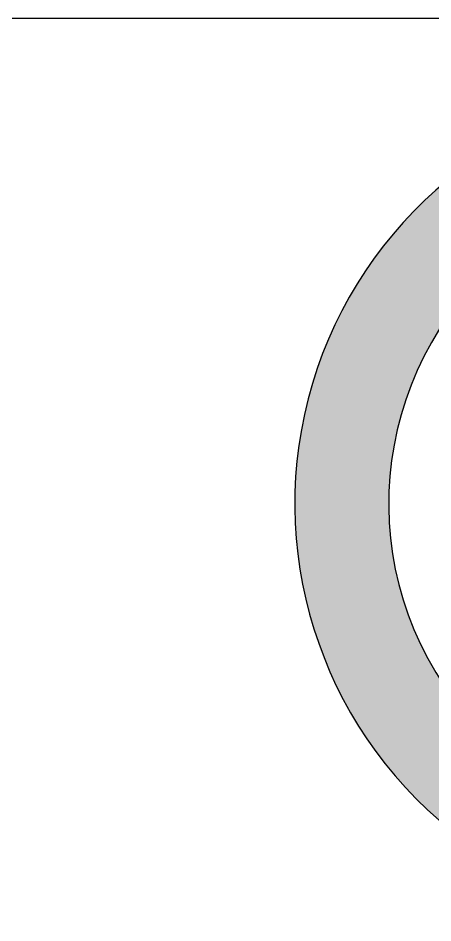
# Model space of a CAD drawing. Header units: millimetres. Extents: x 0.4 to 53.6, y 0.4 to 34.5.
# Drawn here: x 38.968 to 39.509, y 6.816 to 7.995 of the extents above; entities that cross this region are included whole.
import ezdxf

# ---------------------------------------------------------------- set-up
doc = ezdxf.new("R2010")
doc.units = ezdxf.units.MM
doc.header["$LTSCALE"] = 0.125
doc.layers.add('FORMAT', color=7, linetype='Continuous')
doc.layers.add('SLD-0', color=179, linetype='Continuous')

# ---------------------------------------------------------------- blocks, each defined once
blk = doc.blocks.new('Creare PDM Title Block')
at = {"layer": 'FORMAT'}
blk.add_line((38.1, 7.9949967163), (68.2606664512, 7.9949967163), dxfattribs=at)
blk = doc.blocks.new('Block2')
at = {"linetype": 'Continuous', "true_color": 0x191924}
h = blk.add_hatch(color=250, dxfattribs=at)
edge = h.paths.add_edge_path(flags=0)
edge.add_arc((0.294378019261137, 0.0316124817148163), 0.0037500000000007, 301.3176686253508, 360.0000000000008)
edge.add_line((0.2981280192611377, 0.0316124817148163), (0.2981280192611377, 0.0760471035220417))
edge.add_arc((0.2943780192611379, 0.0760471035220409), 0.0037499999999999, 1.31463e-11, 129.887150009614)
edge.add_arc((0.1949799975000002, 0.1949799975000002), 0.1512500000000008, 40.31559131436558, 309.8871500096082, ccw=False)
edge.add_arc((0.3131663035619852, 0.2952645778671911), 0.0037500000000013, 220.3155913143495, 269.9999999999872)
edge.add_line((0.3131663035619843, 0.2915145778671899), (0.3643856474011493, 0.29151457786719))
edge.add_arc((0.1949799975000002, 0.1949799975000002), 0.1949799975000001, 29.6763391209449, 301.3176686253514)
at = {"layer": 'SLD-0'}
for radius, start, end in [(0.1949799975000003, 29.6763391209, 301.3176686254), (0.1512500000000011, 40.3155913144, 309.8871500096)]:
    blk.add_arc((0.1949799975, 0.1949799975), radius, start, end, dxfattribs=at)

msp = doc.modelspace()

# ---------------------------------------------------------------- block references
at = {"color": 7, "linetype": 'Continuous'}
msp.add_blockref('Creare PDM Title Block', (-15.8729611808, -2.9535e-06), dxfattribs=at)
at = {"color": 7, "linetype": 'Continuous', "xscale": 2.8, "yscale": 2.8, "zscale": 2.8}
msp.add_blockref('Block2', (39.3289744435, 6.8161798292), dxfattribs=at)

doc.saveas('drawing.dxf')
